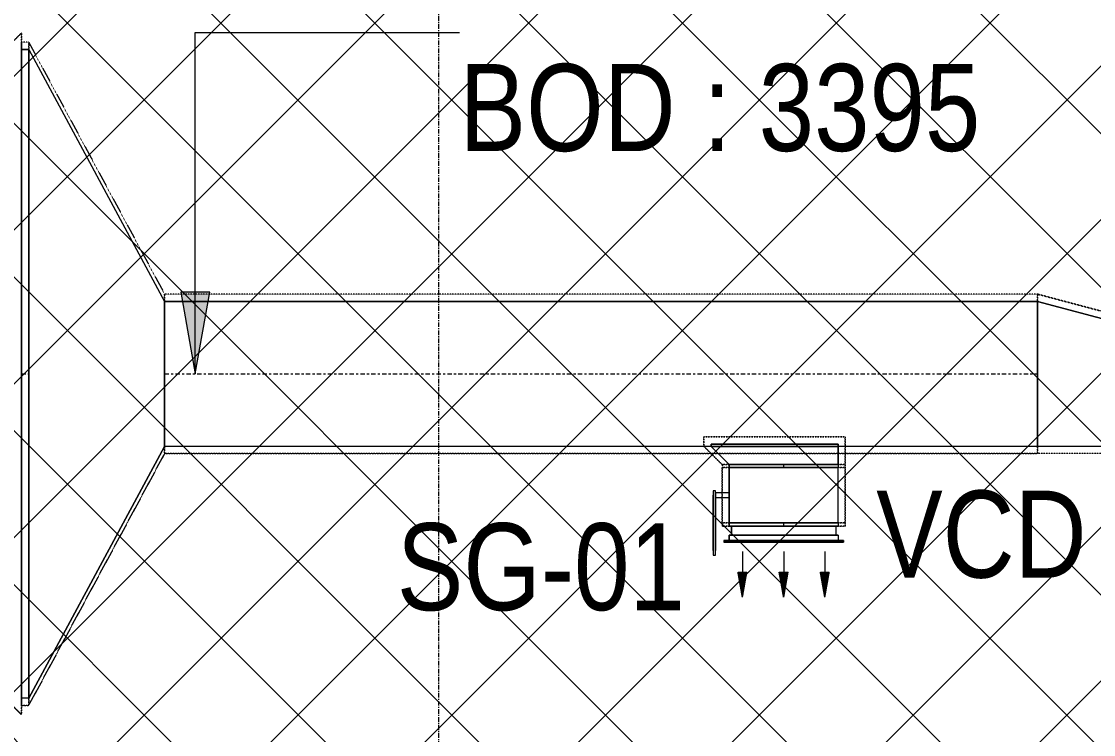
# Model space of a CAD drawing. Header units: inches. Extents: x -83664 to 20107, y -47222 to 19398.
# Drawn here: x -56124 to -53166, y -36271 to -34304 of the extents above; entities that cross this region are included whole.
import ezdxf

# ---------------------------------------------------------------- set-up
doc = ezdxf.new("R2010")
doc.units = ezdxf.units.IN
doc.header["$MEASUREMENT"] = 0
for name, pattern in [('Center', [29.999999, 12, -6, 6, -6]), ('Grid Line', [22.225, 12.7, -3.175, 3.175, -3.175]), ('Hidden 0_50', [1.0584, 0.5292, -0.5292])]:
    doc.linetypes.add(name, pattern=pattern)
for name, color, linetype, lineweight in [('A-DETL-GENF', 7, 'Continuous', 9), ('G-ANNO-TEXT', 7, 'Continuous', 9), ('M-HVAC-CDFF', 7, 'Continuous', 9), ('M-HVAC-DUCT-CNTR', 7, 'Center', 9), ('M-HVAC-DUCT-IDEN', 7, 'Continuous', 18), ('S-GRID', 7, 'Continuous', 9)]:
    doc.layers.add(name, color=color, linetype=linetype, lineweight=lineweight)
doc.layers.add('M-HVAC-DUCT', color=7, linetype='Continuous', lineweight=9, true_color=0xffe97f)
doc.styles.add('Arial Narrow_21', font='ARIALN.TTF', dxfattribs={"height": 240})

# ---------------------------------------------------------------- blocks, each defined once
blk = doc.blocks.new('M_Rec Transition - Length - Standard-8294854-FIRST FLOOR AC CONDITIONING LAYOUT - PART A')
at = {"layer": 'M-HVAC-DUCT', "color": 30, "true_color": 0xff7f00}
for p, q in [((0, 895), (0, -895)), ((0, 895), (375, 200)), ((0, 895), (375, 200)), ((0, -895), (0, 895)), ((375, -200), (375, 200)), ((375, 200), (375, -200)), ((0, -895), (375, -200)), ((375, -200), (0, -895))]:
    blk.add_line(p, q, dxfattribs=at)
blk = doc.blocks.new('M_Rec Transition - Length - Standard-8294872-FIRST FLOOR AC CONDITIONING LAYOUT - PART A')
at = {"layer": 'M-HVAC-DUCT', "color": 30, "true_color": 0xff7f00}
for p, q in [((0, 150), (0, -150)), ((0, 150), (375, 150)), ((0, 150), (375, 150)), ((0, -150), (0, 150)), ((375, -250), (375, 150)), ((375, 150), (375, -250)), ((0, -150), (375, -250)), ((375, -250), (0, -150))]:
    blk.add_line(p, q, dxfattribs=at)
blk = doc.blocks.new('GCE-AT-Supply Register Grille Rectangular1 - 300X150 3-7683922-FIRST FLOOR AC CONDITIONING LAYOUT - PART A')
at = {"layer": 'A-DETL-GENF', "color": 30, "true_color": 0xff7f00}
for p, q in [((-113.7, -29.8), (-113.7, -87.3)), ((0, -29.8), (0, -87.3)), ((113.6, -29.8), (113.6, -87.3)), ((-113.7, -156.2), (-125.8, -87.3)), ((-125.8, -87.3), (-101.5, -87.3)), ((-113.7, -156.2), (-125.8, -87.3)), ((-125.8, -87.6), (-125.8, -87.3)), ((-125.7, -88.2), (-125.7, -87.3)), ((-125.6, -88.7), (-125.6, -87.3)), ((-125.5, -89.3), (-125.5, -87.3)), ((-125.4, -89.9), (-125.4, -87.3)), ((-125.3, -90.4), (-125.3, -87.3)), ((-125.2, -91), (-125.2, -87.3)), ((-125.1, -91.6), (-125.1, -87.3)), ((-125, -92.1), (-125, -87.3)), ((-124.9, -92.7), (-124.9, -87.3)), ((-124.8, -93.3), (-124.8, -87.3)), ((-124.7, -93.8), (-124.7, -87.3)), ((-124.6, -94.4), (-124.6, -87.3)), ((-124.5, -95), (-124.5, -87.3)), ((-124.4, -95.5), (-124.4, -87.3)), ((-124.3, -96.1), (-124.3, -87.3)), ((-124.2, -96.7), (-124.2, -87.3)), ((-124.1, -97.3), (-124.1, -87.3)), ((-124, -97.8), (-124, -87.3)), ((-123.9, -98.4), (-123.9, -87.3)), ((-123.8, -99), (-123.8, -87.3)), ((-123.7, -99.5), (-123.7, -87.3)), ((-123.6, -100.1), (-123.6, -87.3)), ((-123.5, -100.7), (-123.5, -87.3)), ((-123.4, -101.2), (-123.4, -87.3)), ((-123.3, -101.8), (-123.3, -87.3)), ((-123.2, -102.4), (-123.2, -87.3)), ((-123.1, -102.9), (-123.1, -87.3)), ((-123, -103.5), (-123, -87.3)), ((-122.9, -104.1), (-122.9, -87.3)), ((-122.8, -104.6), (-122.8, -87.3)), ((-122.7, -105.2), (-122.7, -87.3)), ((-122.6, -105.8), (-122.6, -87.3)), ((-122.5, -106.3), (-122.5, -87.3)), ((-122.4, -106.9), (-122.4, -87.3)), ((-122.3, -107.5), (-122.3, -87.3)), ((-122.2, -108), (-122.2, -87.3)), ((-122.1, -108.6), (-122.1, -87.3)), ((-122, -109.2), (-122, -87.3)), ((-121.9, -109.7), (-121.9, -87.3)), ((-121.8, -110.3), (-121.8, -87.3)), ((-121.7, -110.9), (-121.7, -87.3)), ((-121.6, -111.4), (-121.6, -87.3)), ((-121.5, -112), (-121.5, -87.3)), ((-121.4, -112.6), (-121.4, -87.3)), ((-121.3, -113.1), (-121.3, -87.3)), ((-121.2, -113.7), (-121.2, -87.3)), ((-121.1, -114.3), (-121.1, -87.3)), ((-121, -114.8), (-121, -87.3)), ((-120.9, -115.4), (-120.9, -87.3)), ((-120.8, -116), (-120.8, -87.3)), ((-120.7, -116.5), (-120.7, -87.3)), ((-120.6, -117.1), (-120.6, -87.3)), ((-120.5, -117.7), (-120.5, -87.3)), ((-120.4, -118.2), (-120.4, -87.3)), ((-120.3, -118.8), (-120.3, -87.3)), ((-120.2, -119.4), (-120.2, -87.3)), ((-120.1, -119.9), (-120.1, -87.3)), ((-120, -120.5), (-120, -87.3)), ((-119.9, -121.1), (-119.9, -87.3)), ((-119.8, -121.6), (-119.8, -87.3)), ((-119.7, -122.2), (-119.7, -87.3)), ((-119.6, -122.8), (-119.6, -87.3)), ((-119.5, -123.3), (-119.5, -87.3)), ((-119.4, -123.9), (-119.4, -87.3)), ((-119.3, -124.5), (-119.3, -87.3)), ((-119.2, -125), (-119.2, -87.3)), ((-119.1, -125.6), (-119.1, -87.3)), ((-119, -126.2), (-119, -87.3)), ((-118.9, -126.7), (-118.9, -87.3)), ((-118.8, -127.3), (-118.8, -87.3)), ((-118.7, -127.9), (-118.7, -87.3)), ((-118.6, -128.4), (-118.6, -87.3)), ((-118.5, -129), (-118.5, -87.3)), ((-118.4, -129.6), (-118.4, -87.3)), ((-118.3, -130.1), (-118.3, -87.3)), ((-118.2, -130.7), (-118.2, -87.3)), ((-118.1, -131.3), (-118.1, -87.3)), ((-118, -131.8), (-118, -87.3)), ((-117.9, -132.4), (-117.9, -87.3)), ((-117.8, -133), (-117.8, -87.3)), ((-117.7, -133.5), (-117.7, -87.3)), ((-117.6, -134.1), (-117.6, -87.3)), ((-117.5, -134.7), (-117.5, -87.3)), ((-117.4, -135.2), (-117.4, -87.3)), ((-117.3, -135.8), (-117.3, -87.3)), ((-117.2, -136.4), (-117.2, -87.3)), ((-117.1, -136.9), (-117.1, -87.3)), ((-117, -137.5), (-117, -87.3)), ((-116.9, -138.1), (-116.9, -87.3)), ((-116.8, -138.7), (-116.8, -87.3)), ((-116.7, -139.2), (-116.7, -87.3)), ((-116.6, -139.8), (-116.6, -87.3)), ((-116.5, -140.4), (-116.5, -87.3)), ((-116.4, -140.9), (-116.4, -87.3)), ((-116.3, -141.5), (-116.3, -87.3)), ((-116.2, -142.1), (-116.2, -87.3)), ((-116.1, -142.6), (-116.1, -87.3)), ((-116, -143.2), (-116, -87.3)), ((-115.9, -143.8), (-115.9, -87.3)), ((-115.8, -144.3), (-115.8, -87.3)), ((-115.7, -144.9), (-115.7, -87.3)), ((-115.6, -145.5), (-115.6, -87.3)), ((-115.5, -146), (-115.5, -87.3)), ((-115.4, -146.6), (-115.4, -87.3)), ((-115.3, -147.2), (-115.3, -87.3)), ((-115.2, -147.7), (-115.2, -87.3)), ((-115.1, -148.3), (-115.1, -87.3)), ((-115, -148.9), (-115, -87.3)), ((-114.9, -149.4), (-114.9, -87.3)), ((-114.8, -150), (-114.8, -87.3)), ((-114.7, -150.6), (-114.7, -87.3)), ((-114.6, -151.1), (-114.6, -87.3)), ((-114.5, -151.7), (-114.5, -87.3)), ((-114.4, -152.3), (-114.4, -87.3)), ((-114.3, -152.8), (-114.3, -87.3)), ((-114.2, -153.4), (-114.2, -87.3)), ((-114.1, -154), (-114.1, -87.3)), ((-114, -154.5), (-114, -87.3)), ((-113.9, -155.1), (-113.9, -87.3)), ((-113.8, -155.7), (-113.8, -87.3)), ((-113.7, -156.2), (-113.7, -87.3)), ((-113.7, -156.2), (-101.5, -87.3)), ((-113.7, -156.2), (-113.7, -87.3)), ((-113.5, -155.7), (-113.5, -87.3)), ((-113.4, -155.1), (-113.4, -87.3)), ((-113.3, -154.5), (-113.3, -87.3)), ((-113.2, -154), (-113.2, -87.3)), ((-113.1, -153.4), (-113.1, -87.3)), ((-113, -152.8), (-113, -87.3)), ((-112.9, -152.3), (-112.9, -87.3)), ((-112.8, -151.7), (-112.8, -87.3)), ((-112.7, -151.1), (-112.7, -87.3)), ((-112.6, -150.6), (-112.6, -87.3)), ((-112.5, -150), (-112.5, -87.3)), ((-112.4, -149.4), (-112.4, -87.3)), ((-112.3, -148.9), (-112.3, -87.3)), ((-112.2, -148.3), (-112.2, -87.3)), ((-112.1, -147.7), (-112.1, -87.3)), ((-112, -147.2), (-112, -87.3)), ((-111.9, -146.6), (-111.9, -87.3)), ((-111.8, -146), (-111.8, -87.3)), ((-111.7, -145.5), (-111.7, -87.3)), ((-111.6, -144.9), (-111.6, -87.3)), ((-111.5, -144.3), (-111.5, -87.3)), ((-111.4, -143.8), (-111.4, -87.3)), ((-111.3, -143.2), (-111.3, -87.3)), ((-111.2, -142.6), (-111.2, -87.3)), ((-111.1, -142.1), (-111.1, -87.3)), ((-111, -141.5), (-111, -87.3)), ((-110.9, -140.9), (-110.9, -87.3)), ((-110.8, -140.4), (-110.8, -87.3)), ((-110.7, -139.8), (-110.7, -87.3)), ((-110.6, -139.2), (-110.6, -87.3)), ((-110.5, -138.7), (-110.5, -87.3)), ((-110.4, -138.1), (-110.4, -87.3)), ((-110.3, -137.5), (-110.3, -87.3)), ((-110.2, -136.9), (-110.2, -87.3)), ((-110.1, -136.4), (-110.1, -87.3)), ((-110, -135.8), (-110, -87.3)), ((-109.9, -135.2), (-109.9, -87.3)), ((-109.8, -134.7), (-109.8, -87.3)), ((-109.7, -134.1), (-109.7, -87.3)), ((-109.6, -133.5), (-109.6, -87.3)), ((-109.5, -133), (-109.5, -87.3)), ((-109.4, -132.4), (-109.4, -87.3)), ((-109.3, -131.8), (-109.3, -87.3)), ((-109.2, -131.3), (-109.2, -87.3)), ((-109.1, -130.7), (-109.1, -87.3)), ((-109, -130.1), (-109, -87.3)), ((-108.9, -129.6), (-108.9, -87.3)), ((-108.8, -129), (-108.8, -87.3)), ((-108.7, -128.4), (-108.7, -87.3)), ((-108.6, -127.9), (-108.6, -87.3)), ((-108.5, -127.3), (-108.5, -87.3)), ((-108.4, -126.7), (-108.4, -87.3)), ((-108.3, -126.2), (-108.3, -87.3)), ((-108.2, -125.6), (-108.2, -87.3)), ((-108.1, -125), (-108.1, -87.3)), ((-108, -124.5), (-108, -87.3)), ((-107.9, -123.9), (-107.9, -87.3)), ((-107.8, -123.3), (-107.8, -87.3)), ((-107.7, -122.8), (-107.7, -87.3)), ((-107.6, -122.2), (-107.6, -87.3)), ((-107.5, -121.6), (-107.5, -87.3)), ((-107.4, -121.1), (-107.4, -87.3)), ((-107.3, -120.5), (-107.3, -87.3)), ((-107.2, -119.9), (-107.2, -87.3)), ((-107.1, -119.4), (-107.1, -87.3)), ((-107, -118.8), (-107, -87.3)), ((-106.9, -118.2), (-106.9, -87.3)), ((-106.8, -117.7), (-106.8, -87.3)), ((-106.7, -117.1), (-106.7, -87.3)), ((-106.6, -116.5), (-106.6, -87.3)), ((-106.5, -116), (-106.5, -87.3)), ((-106.4, -115.4), (-106.4, -87.3)), ((-106.3, -114.8), (-106.3, -87.3)), ((-106.2, -114.3), (-106.2, -87.3)), ((-106.1, -113.7), (-106.1, -87.3)), ((-106, -113.1), (-106, -87.3)), ((-105.9, -112.6), (-105.9, -87.3)), ((-105.8, -112), (-105.8, -87.3)), ((-105.7, -111.4), (-105.7, -87.3)), ((-105.6, -110.9), (-105.6, -87.3)), ((-105.5, -110.3), (-105.5, -87.3)), ((-105.4, -109.7), (-105.4, -87.3)), ((-105.3, -109.2), (-105.3, -87.3)), ((-105.2, -108.6), (-105.2, -87.3)), ((-105.1, -108), (-105.1, -87.3)), ((-105, -107.5), (-105, -87.3)), ((-104.9, -106.9), (-104.9, -87.3)), ((-104.8, -106.3), (-104.8, -87.3)), ((-104.7, -105.8), (-104.7, -87.3)), ((-104.6, -105.2), (-104.6, -87.3)), ((-104.5, -104.6), (-104.5, -87.3)), ((-104.4, -104.1), (-104.4, -87.3)), ((-104.3, -103.5), (-104.3, -87.3)), ((-104.2, -102.9), (-104.2, -87.3)), ((-104.1, -102.4), (-104.1, -87.3)), ((-104, -101.8), (-104, -87.3)), ((-103.9, -101.2), (-103.9, -87.3)), ((-103.8, -100.7), (-103.8, -87.3)), ((-103.7, -100.1), (-103.7, -87.3)), ((-103.6, -99.5), (-103.6, -87.3)), ((-103.5, -99), (-103.5, -87.3)), ((-103.4, -98.4), (-103.4, -87.3)), ((-103.3, -97.8), (-103.3, -87.3)), ((-103.2, -97.3), (-103.2, -87.3)), ((-103.1, -96.7), (-103.1, -87.3)), ((-103, -96.1), (-103, -87.3)), ((-102.9, -95.5), (-102.9, -87.3)), ((-102.8, -95), (-102.8, -87.3)), ((-102.7, -94.4), (-102.7, -87.3)), ((-102.6, -93.8), (-102.6, -87.3)), ((-102.5, -93.3), (-102.5, -87.3)), ((-102.4, -92.7), (-102.4, -87.3)), ((-102.3, -92.1), (-102.3, -87.3)), ((-102.2, -91.6), (-102.2, -87.3)), ((-102.1, -91), (-102.1, -87.3)), ((-102, -90.4), (-102, -87.3)), ((-101.9, -89.9), (-101.9, -87.3)), ((-101.8, -89.3), (-101.8, -87.3)), ((-101.7, -88.7), (-101.7, -87.3)), ((-101.6, -88.2), (-101.6, -87.3)), ((-101.5, -87.6), (-101.5, -87.3)), ((0, -156.2), (-12.2, -87.3)), ((-12.2, -87.3), (12.2, -87.3)), ((0, -156.2), (-12.2, -87.3)), ((-12.1, -87.6), (-12.1, -87.3)), ((-12, -88.2), (-12, -87.3)), ((-11.9, -88.7), (-11.9, -87.3)), ((-11.8, -89.3), (-11.8, -87.3)), ((-11.7, -89.9), (-11.7, -87.3)), ((-11.6, -90.4), (-11.6, -87.3)), ((-11.5, -91), (-11.5, -87.3)), ((-11.4, -91.6), (-11.4, -87.3)), ((-11.3, -92.1), (-11.3, -87.3)), ((-11.2, -92.7), (-11.2, -87.3)), ((-11.1, -93.3), (-11.1, -87.3)), ((-11, -93.8), (-11, -87.3)), ((-10.9, -94.4), (-10.9, -87.3)), ((-10.8, -95), (-10.8, -87.3)), ((-10.7, -95.5), (-10.7, -87.3)), ((-10.6, -96.1), (-10.6, -87.3)), ((-10.5, -96.7), (-10.5, -87.3)), ((-10.4, -97.3), (-10.4, -87.3)), ((-10.3, -97.8), (-10.3, -87.3)), ((-10.2, -98.4), (-10.2, -87.3)), ((-10.1, -99), (-10.1, -87.3)), ((-10, -99.5), (-10, -87.3)), ((-9.9, -100.1), (-9.9, -87.3)), ((-9.8, -100.7), (-9.8, -87.3)), ((-9.7, -101.2), (-9.7, -87.3)), ((-9.6, -101.8), (-9.6, -87.3)), ((-9.5, -102.4), (-9.5, -87.3)), ((-9.4, -102.9), (-9.4, -87.3)), ((-9.3, -103.5), (-9.3, -87.3)), ((-9.2, -104.1), (-9.2, -87.3)), ((-9.1, -104.6), (-9.1, -87.3)), ((-9, -105.2), (-9, -87.3)), ((-8.9, -105.8), (-8.9, -87.3)), ((-8.8, -106.3), (-8.8, -87.3)), ((-8.7, -106.9), (-8.7, -87.3)), ((-8.6, -107.5), (-8.6, -87.3)), ((-8.5, -108), (-8.5, -87.3)), ((-8.4, -108.6), (-8.4, -87.3)), ((-8.3, -109.2), (-8.3, -87.3)), ((-8.2, -109.7), (-8.2, -87.3)), ((-8.1, -110.3), (-8.1, -87.3)), ((-8, -110.9), (-8, -87.3)), ((-7.9, -111.4), (-7.9, -87.3)), ((-7.8, -112), (-7.8, -87.3)), ((-7.7, -112.6), (-7.7, -87.3)), ((-7.6, -113.1), (-7.6, -87.3)), ((-7.5, -113.7), (-7.5, -87.3)), ((-7.4, -114.3), (-7.4, -87.3)), ((-7.3, -114.8), (-7.3, -87.3)), ((-7.2, -115.4), (-7.2, -87.3)), ((-7.1, -116), (-7.1, -87.3)), ((-7, -116.5), (-7, -87.3)), ((-6.9, -117.1), (-6.9, -87.3)), ((-6.8, -117.7), (-6.8, -87.3)), ((-6.7, -118.2), (-6.7, -87.3)), ((-6.6, -118.8), (-6.6, -87.3)), ((-6.5, -119.4), (-6.5, -87.3)), ((-6.4, -119.9), (-6.4, -87.3)), ((-6.3, -120.5), (-6.3, -87.3)), ((-6.2, -121.1), (-6.2, -87.3)), ((-6.1, -121.6), (-6.1, -87.3)), ((-6, -122.2), (-6, -87.3)), ((-5.9, -122.8), (-5.9, -87.3)), ((-5.8, -123.3), (-5.8, -87.3)), ((-5.7, -123.9), (-5.7, -87.3)), ((-5.6, -124.5), (-5.6, -87.3)), ((-5.5, -125), (-5.5, -87.3)), ((-5.4, -125.6), (-5.4, -87.3)), ((-5.3, -126.2), (-5.3, -87.3)), ((-5.2, -126.7), (-5.2, -87.3)), ((-5.1, -127.3), (-5.1, -87.3)), ((-5, -127.9), (-5, -87.3)), ((-4.9, -128.4), (-4.9, -87.3)), ((-4.8, -129), (-4.8, -87.3)), ((-4.7, -129.6), (-4.7, -87.3)), ((-4.6, -130.1), (-4.6, -87.3)), ((-4.5, -130.7), (-4.5, -87.3)), ((-4.4, -131.3), (-4.4, -87.3)), ((-4.3, -131.8), (-4.3, -87.3)), ((-4.2, -132.4), (-4.2, -87.3)), ((-4.1, -133), (-4.1, -87.3)), ((-4, -133.5), (-4, -87.3)), ((-3.9, -134.1), (-3.9, -87.3)), ((-3.8, -134.7), (-3.8, -87.3)), ((-3.7, -135.2), (-3.7, -87.3)), ((-3.6, -135.8), (-3.6, -87.3)), ((-3.5, -136.4), (-3.5, -87.3)), ((-3.4, -136.9), (-3.4, -87.3)), ((-3.3, -137.5), (-3.3, -87.3)), ((-3.2, -138.1), (-3.2, -87.3)), ((-3.1, -138.7), (-3.1, -87.3)), ((-3, -139.2), (-3, -87.3)), ((-2.9, -139.8), (-2.9, -87.3)), ((-2.8, -140.4), (-2.8, -87.3)), ((-2.7, -140.9), (-2.7, -87.3)), ((-2.6, -141.5), (-2.6, -87.3)), ((-2.5, -142.1), (-2.5, -87.3)), ((-2.4, -142.6), (-2.4, -87.3)), ((-2.3, -143.2), (-2.3, -87.3)), ((-2.2, -143.8), (-2.2, -87.3)), ((-2.1, -144.3), (-2.1, -87.3)), ((-2, -144.9), (-2, -87.3)), ((-1.9, -145.5), (-1.9, -87.3)), ((-1.8, -146), (-1.8, -87.3)), ((-1.7, -146.6), (-1.7, -87.3)), ((-1.6, -147.2), (-1.6, -87.3)), ((-1.5, -147.7), (-1.5, -87.3)), ((-1.4, -148.3), (-1.4, -87.3)), ((-1.3, -148.9), (-1.3, -87.3)), ((-1.2, -149.4), (-1.2, -87.3)), ((-1.1, -150), (-1.1, -87.3)), ((-1, -150.6), (-1, -87.3)), ((-0.9, -151.1), (-0.9, -87.3)), ((-0.8, -151.7), (-0.8, -87.3)), ((-0.7, -152.3), (-0.7, -87.3)), ((-0.6, -152.8), (-0.6, -87.3)), ((-0.5, -153.4), (-0.5, -87.3)), ((-0.4, -154), (-0.4, -87.3)), ((-0.3, -154.5), (-0.3, -87.3)), ((-0.2, -155.1), (-0.2, -87.3)), ((-0.1, -155.7), (-0.1, -87.3)), ((0, -156.2), (12.2, -87.3)), ((0, -156.2), (0, -87.3)), ((0, -156.2), (0, -87.3)), ((0.1, -155.7), (0.1, -87.3)), ((0.2, -155.1), (0.2, -87.3)), ((0.3, -154.5), (0.3, -87.3)), ((0.4, -154), (0.4, -87.3)), ((0.5, -153.4), (0.5, -87.3)), ((0.6, -152.8), (0.6, -87.3)), ((0.7, -152.3), (0.7, -87.3)), ((0.8, -151.7), (0.8, -87.3)), ((0.9, -151.1), (0.9, -87.3)), ((1, -150.6), (1, -87.3)), ((1.1, -150), (1.1, -87.3)), ((1.2, -149.4), (1.2, -87.3)), ((1.3, -148.9), (1.3, -87.3)), ((1.4, -148.3), (1.4, -87.3)), ((1.5, -147.7), (1.5, -87.3)), ((1.6, -147.2), (1.6, -87.3)), ((1.7, -146.6), (1.7, -87.3)), ((1.8, -146), (1.8, -87.3)), ((1.9, -145.5), (1.9, -87.3)), ((2, -144.9), (2, -87.3)), ((2.1, -144.3), (2.1, -87.3)), ((2.2, -143.8), (2.2, -87.3)), ((2.3, -143.2), (2.3, -87.3)), ((2.4, -142.6), (2.4, -87.3)), ((2.5, -142.1), (2.5, -87.3)), ((2.6, -141.5), (2.6, -87.3)), ((2.7, -140.9), (2.7, -87.3)), ((2.8, -140.4), (2.8, -87.3)), ((2.9, -139.8), (2.9, -87.3)), ((3, -139.2), (3, -87.3)), ((3.1, -138.7), (3.1, -87.3)), ((3.2, -138.1), (3.2, -87.3)), ((3.3, -137.5), (3.3, -87.3)), ((3.4, -136.9), (3.4, -87.3)), ((3.5, -136.4), (3.5, -87.3)), ((3.6, -135.8), (3.6, -87.3)), ((3.7, -135.2), (3.7, -87.3)), ((3.8, -134.7), (3.8, -87.3)), ((3.9, -134.1), (3.9, -87.3)), ((4, -133.5), (4, -87.3)), ((4.1, -133), (4.1, -87.3)), ((4.2, -132.4), (4.2, -87.3)), ((4.3, -131.8), (4.3, -87.3)), ((4.4, -131.3), (4.4, -87.3)), ((4.5, -130.7), (4.5, -87.3)), ((4.6, -130.1), (4.6, -87.3)), ((4.7, -129.6), (4.7, -87.3)), ((4.8, -129), (4.8, -87.3)), ((4.9, -128.4), (4.9, -87.3)), ((5, -127.9), (5, -87.3)), ((5.1, -127.3), (5.1, -87.3)), ((5.2, -126.7), (5.2, -87.3)), ((5.3, -126.2), (5.3, -87.3)), ((5.4, -125.6), (5.4, -87.3)), ((5.5, -125), (5.5, -87.3)), ((5.6, -124.5), (5.6, -87.3)), ((5.7, -123.9), (5.7, -87.3)), ((5.8, -123.3), (5.8, -87.3)), ((5.9, -122.8), (5.9, -87.3)), ((6, -122.2), (6, -87.3)), ((6.1, -121.6), (6.1, -87.3)), ((6.2, -121.1), (6.2, -87.3)), ((6.3, -120.5), (6.3, -87.3)), ((6.4, -119.9), (6.4, -87.3)), ((6.5, -119.4), (6.5, -87.3)), ((6.6, -118.8), (6.6, -87.3)), ((6.7, -118.2), (6.7, -87.3)), ((6.8, -117.7), (6.8, -87.3)), ((6.9, -117.1), (6.9, -87.3)), ((7, -116.5), (7, -87.3)), ((7.1, -116), (7.1, -87.3)), ((7.2, -115.4), (7.2, -87.3)), ((7.3, -114.8), (7.3, -87.3)), ((7.4, -114.3), (7.4, -87.3)), ((7.5, -113.7), (7.5, -87.3)), ((7.6, -113.1), (7.6, -87.3)), ((7.7, -112.6), (7.7, -87.3)), ((7.8, -112), (7.8, -87.3)), ((7.9, -111.4), (7.9, -87.3)), ((8, -110.9), (8, -87.3)), ((8.1, -110.3), (8.1, -87.3)), ((8.2, -109.7), (8.2, -87.3)), ((8.3, -109.2), (8.3, -87.3)), ((8.4, -108.6), (8.4, -87.3)), ((8.5, -108), (8.5, -87.3)), ((8.6, -107.5), (8.6, -87.3)), ((8.7, -106.9), (8.7, -87.3)), ((8.8, -106.3), (8.8, -87.3)), ((8.9, -105.8), (8.9, -87.3)), ((9, -105.2), (9, -87.3)), ((9.1, -104.6), (9.1, -87.3)), ((9.2, -104.1), (9.2, -87.3)), ((9.3, -103.5), (9.3, -87.3)), ((9.4, -102.9), (9.4, -87.3)), ((9.5, -102.4), (9.5, -87.3)), ((9.6, -101.8), (9.6, -87.3)), ((9.7, -101.2), (9.7, -87.3)), ((9.8, -100.7), (9.8, -87.3)), ((9.9, -100.1), (9.9, -87.3)), ((10, -99.5), (10, -87.3)), ((10.1, -99), (10.1, -87.3)), ((10.2, -98.4), (10.2, -87.3)), ((10.3, -97.8), (10.3, -87.3)), ((10.4, -97.3), (10.4, -87.3)), ((10.5, -96.7), (10.5, -87.3)), ((10.6, -96.1), (10.6, -87.3)), ((10.7, -95.5), (10.7, -87.3)), ((10.8, -95), (10.8, -87.3)), ((10.9, -94.4), (10.9, -87.3)), ((11, -93.8), (11, -87.3)), ((11.1, -93.3), (11.1, -87.3)), ((11.2, -92.7), (11.2, -87.3)), ((11.3, -92.1), (11.3, -87.3)), ((11.4, -91.6), (11.4, -87.3)), ((11.5, -91), (11.5, -87.3)), ((11.6, -90.4), (11.6, -87.3)), ((11.7, -89.9), (11.7, -87.3)), ((11.8, -89.3), (11.8, -87.3)), ((11.9, -88.7), (11.9, -87.3)), ((12, -88.2), (12, -87.3)), ((12.1, -87.6), (12.1, -87.3)), ((113.6, -156.2), (101.5, -87.3)), ((101.5, -87.3), (125.8, -87.3)), ((113.6, -156.2), (101.5, -87.3)), ((101.5, -87.6), (101.5, -87.3)), ((101.6, -88.2), (101.6, -87.3)), ((101.7, -88.7), (101.7, -87.3)), ((101.8, -89.3), (101.8, -87.3)), ((101.9, -89.9), (101.9, -87.3)), ((102, -90.4), (102, -87.3)), ((102.1, -91), (102.1, -87.3)), ((102.2, -91.6), (102.2, -87.3)), ((102.3, -92.1), (102.3, -87.3)), ((102.4, -92.7), (102.4, -87.3)), ((102.5, -93.3), (102.5, -87.3)), ((102.6, -93.8), (102.6, -87.3)), ((102.7, -94.4), (102.7, -87.3)), ((102.8, -95), (102.8, -87.3)), ((102.9, -95.5), (102.9, -87.3)), ((103, -96.1), (103, -87.3)), ((103.1, -96.7), (103.1, -87.3)), ((103.2, -97.3), (103.2, -87.3)), ((103.3, -97.8), (103.3, -87.3)), ((103.4, -98.4), (103.4, -87.3)), ((103.5, -99), (103.5, -87.3)), ((103.6, -99.5), (103.6, -87.3)), ((103.7, -100.1), (103.7, -87.3)), ((103.8, -100.7), (103.8, -87.3)), ((103.9, -101.2), (103.9, -87.3)), ((104, -101.8), (104, -87.3)), ((104.1, -102.4), (104.1, -87.3)), ((104.2, -102.9), (104.2, -87.3)), ((104.3, -103.5), (104.3, -87.3)), ((104.4, -104.1), (104.4, -87.3)), ((104.5, -104.6), (104.5, -87.3)), ((104.6, -105.2), (104.6, -87.3)), ((104.7, -105.8), (104.7, -87.3)), ((104.8, -106.3), (104.8, -87.3)), ((104.9, -106.9), (104.9, -87.3)), ((105, -107.5), (105, -87.3)), ((105.1, -108), (105.1, -87.3)), ((105.2, -108.6), (105.2, -87.3)), ((105.3, -109.2), (105.3, -87.3)), ((105.4, -109.7), (105.4, -87.3)), ((105.5, -110.3), (105.5, -87.3)), ((105.6, -110.9), (105.6, -87.3)), ((105.7, -111.4), (105.7, -87.3)), ((105.8, -112), (105.8, -87.3)), ((105.9, -112.6), (105.9, -87.3)), ((106, -113.1), (106, -87.3)), ((106.1, -113.7), (106.1, -87.3)), ((106.2, -114.3), (106.2, -87.3)), ((106.3, -114.8), (106.3, -87.3)), ((106.4, -115.4), (106.4, -87.3)), ((106.5, -116), (106.5, -87.3)), ((106.6, -116.5), (106.6, -87.3)), ((106.7, -117.1), (106.7, -87.3)), ((106.8, -117.7), (106.8, -87.3)), ((106.9, -118.2), (106.9, -87.3)), ((107, -118.8), (107, -87.3)), ((107.1, -119.4), (107.1, -87.3)), ((107.2, -119.9), (107.2, -87.3)), ((107.3, -120.5), (107.3, -87.3)), ((107.4, -121.1), (107.4, -87.3)), ((107.5, -121.6), (107.5, -87.3)), ((107.6, -122.2), (107.6, -87.3)), ((107.7, -122.8), (107.7, -87.3)), ((107.8, -123.3), (107.8, -87.3)), ((107.9, -123.9), (107.9, -87.3)), ((108, -124.5), (108, -87.3)), ((108.1, -125), (108.1, -87.3)), ((108.2, -125.6), (108.2, -87.3)), ((108.3, -126.2), (108.3, -87.3)), ((108.4, -126.7), (108.4, -87.3)), ((108.5, -127.3), (108.5, -87.3)), ((108.6, -127.9), (108.6, -87.3)), ((108.7, -128.4), (108.7, -87.3)), ((108.8, -129), (108.8, -87.3)), ((108.9, -129.6), (108.9, -87.3)), ((109, -130.1), (109, -87.3)), ((109.1, -130.7), (109.1, -87.3)), ((109.2, -131.3), (109.2, -87.3)), ((109.3, -131.8), (109.3, -87.3)), ((109.4, -132.4), (109.4, -87.3)), ((109.5, -133), (109.5, -87.3)), ((109.6, -133.5), (109.6, -87.3)), ((109.7, -134.1), (109.7, -87.3)), ((109.8, -134.7), (109.8, -87.3)), ((109.9, -135.2), (109.9, -87.3)), ((110, -135.8), (110, -87.3)), ((110.1, -136.4), (110.1, -87.3)), ((110.2, -136.9), (110.2, -87.3)), ((110.3, -137.5), (110.3, -87.3)), ((110.4, -138.1), (110.4, -87.3)), ((110.5, -138.7), (110.5, -87.3)), ((110.6, -139.2), (110.6, -87.3)), ((110.7, -139.8), (110.7, -87.3)), ((110.8, -140.4), (110.8, -87.3)), ((110.9, -140.9), (110.9, -87.3)), ((111, -141.5), (111, -87.3)), ((111.1, -142.1), (111.1, -87.3)), ((111.2, -142.6), (111.2, -87.3)), ((111.3, -143.2), (111.3, -87.3)), ((111.4, -143.8), (111.4, -87.3)), ((111.5, -144.3), (111.5, -87.3)), ((111.6, -144.9), (111.6, -87.3)), ((111.7, -145.5), (111.7, -87.3)), ((111.8, -146), (111.8, -87.3)), ((111.9, -146.6), (111.9, -87.3)), ((112, -147.2), (112, -87.3)), ((112.1, -147.7), (112.1, -87.3)), ((112.2, -148.3), (112.2, -87.3)), ((112.3, -148.9), (112.3, -87.3)), ((112.4, -149.4), (112.4, -87.3)), ((112.5, -150), (112.5, -87.3)), ((112.6, -150.6), (112.6, -87.3)), ((112.7, -151.1), (112.7, -87.3)), ((112.8, -151.7), (112.8, -87.3)), ((112.9, -152.3), (112.9, -87.3)), ((113, -152.8), (113, -87.3)), ((113.1, -153.4), (113.1, -87.3)), ((113.2, -154), (113.2, -87.3)), ((113.3, -154.5), (113.3, -87.3)), ((113.4, -155.1), (113.4, -87.3)), ((113.5, -155.7), (113.5, -87.3)), ((113.6, -156.2), (113.6, -87.3)), ((113.6, -156.2), (125.8, -87.3)), ((113.6, -156.2), (113.6, -87.3)), ((113.8, -155.7), (113.8, -87.3)), ((113.9, -155.1), (113.9, -87.3)), ((114, -154.5), (114, -87.3)), ((114.1, -154), (114.1, -87.3)), ((114.2, -153.4), (114.2, -87.3)), ((114.2, -152.8), (114.2, -87.3)), ((114.4, -152.3), (114.4, -87.3)), ((114.5, -151.7), (114.5, -87.3)), ((114.6, -151.1), (114.6, -87.3)), ((114.7, -150.6), (114.7, -87.3)), ((114.8, -150), (114.8, -87.3)), ((114.9, -149.4), (114.9, -87.3)), ((115, -148.9), (115, -87.3)), ((115.1, -148.3), (115.1, -87.3)), ((115.2, -147.7), (115.2, -87.3)), ((115.3, -147.2), (115.3, -87.3)), ((115.4, -146.6), (115.4, -87.3)), ((115.5, -146), (115.5, -87.3)), ((115.6, -145.5), (115.6, -87.3)), ((115.7, -144.9), (115.7, -87.3)), ((115.8, -144.3), (115.8, -87.3)), ((115.9, -143.8), (115.9, -87.3)), ((116, -143.2), (116, -87.3)), ((116.1, -142.6), (116.1, -87.3)), ((116.2, -142.1), (116.2, -87.3)), ((116.3, -141.5), (116.3, -87.3)), ((116.4, -140.9), (116.4, -87.3)), ((116.5, -140.4), (116.5, -87.3)), ((116.6, -139.8), (116.6, -87.3)), ((116.7, -139.2), (116.7, -87.3)), ((116.8, -138.7), (116.8, -87.3)), ((116.9, -138.1), (116.9, -87.3)), ((117, -137.5), (117, -87.3)), ((117.1, -136.9), (117.1, -87.3)), ((117.2, -136.4), (117.2, -87.3)), ((117.3, -135.8), (117.3, -87.3)), ((117.4, -135.2), (117.4, -87.3)), ((117.5, -134.7), (117.5, -87.3)), ((117.6, -134.1), (117.6, -87.3)), ((117.7, -133.5), (117.7, -87.3)), ((117.8, -133), (117.8, -87.3)), ((117.9, -132.4), (117.9, -87.3)), ((118, -131.8), (118, -87.3)), ((118.1, -131.3), (118.1, -87.3)), ((118.2, -130.7), (118.2, -87.3)), ((118.3, -130.1), (118.3, -87.3)), ((118.4, -129.6), (118.4, -87.3)), ((118.5, -129), (118.5, -87.3)), ((118.6, -128.4), (118.6, -87.3)), ((118.7, -127.9), (118.7, -87.3)), ((118.8, -127.3), (118.8, -87.3)), ((118.9, -126.7), (118.9, -87.3)), ((119, -126.2), (119, -87.3)), ((119.1, -125.6), (119.1, -87.3)), ((119.2, -125), (119.2, -87.3)), ((119.3, -124.5), (119.3, -87.3)), ((119.4, -123.9), (119.4, -87.3)), ((119.5, -123.3), (119.5, -87.3)), ((119.6, -122.8), (119.6, -87.3)), ((119.7, -122.2), (119.7, -87.3)), ((119.8, -121.6), (119.8, -87.3)), ((119.9, -121.1), (119.9, -87.3)), ((120, -120.5), (120, -87.3)), ((120.1, -119.9), (120.1, -87.3)), ((120.2, -119.4), (120.2, -87.3)), ((120.3, -118.8), (120.3, -87.3)), ((120.4, -118.2), (120.4, -87.3)), ((120.5, -117.7), (120.5, -87.3)), ((120.6, -117.1), (120.6, -87.3)), ((120.7, -116.5), (120.7, -87.3)), ((120.8, -116), (120.8, -87.3)), ((120.9, -115.4), (120.9, -87.3)), ((121, -114.8), (121, -87.3)), ((121.1, -114.3), (121.1, -87.3)), ((121.2, -113.7), (121.2, -87.3)), ((121.3, -113.1), (121.3, -87.3)), ((121.4, -112.6), (121.4, -87.3)), ((121.5, -112), (121.5, -87.3)), ((121.6, -111.4), (121.6, -87.3)), ((121.7, -110.9), (121.7, -87.3)), ((121.8, -110.3), (121.8, -87.3)), ((121.9, -109.7), (121.9, -87.3)), ((122, -109.2), (122, -87.3)), ((122.1, -108.6), (122.1, -87.3)), ((122.2, -108), (122.2, -87.3)), ((122.3, -107.5), (122.3, -87.3)), ((122.4, -106.9), (122.4, -87.3)), ((122.5, -106.3), (122.5, -87.3)), ((122.6, -105.8), (122.6, -87.3)), ((122.7, -105.2), (122.7, -87.3)), ((122.8, -104.6), (122.8, -87.3)), ((122.9, -104.1), (122.9, -87.3)), ((123, -103.5), (123, -87.3)), ((123.1, -102.9), (123.1, -87.3)), ((123.2, -102.4), (123.2, -87.3)), ((123.3, -101.8), (123.3, -87.3)), ((123.4, -101.2), (123.4, -87.3)), ((123.5, -100.7), (123.5, -87.3)), ((123.6, -100.1), (123.6, -87.3)), ((123.7, -99.5), (123.7, -87.3)), ((123.8, -99), (123.8, -87.3)), ((123.9, -98.4), (123.9, -87.3)), ((124, -97.8), (124, -87.3)), ((124.1, -97.3), (124.1, -87.3)), ((124.2, -96.7), (124.2, -87.3)), ((124.3, -96.1), (124.3, -87.3)), ((124.4, -95.5), (124.4, -87.3)), ((124.5, -95), (124.5, -87.3)), ((124.6, -94.4), (124.6, -87.3)), ((124.7, -93.8), (124.7, -87.3)), ((124.8, -93.3), (124.8, -87.3)), ((124.9, -92.7), (124.9, -87.3)), ((125, -92.1), (125, -87.3)), ((125.1, -91.6), (125.1, -87.3)), ((125.2, -91), (125.2, -87.3)), ((125.3, -90.4), (125.3, -87.3)), ((125.4, -89.9), (125.4, -87.3)), ((125.5, -89.3), (125.5, -87.3)), ((125.6, -88.7), (125.6, -87.3)), ((125.7, -88.2), (125.7, -87.3)), ((125.8, -87.6), (125.8, -87.3))]:
    blk.add_line(p, q, dxfattribs=at)
at = {"layer": 'M-HVAC-CDFF', "color": 30, "true_color": 0xff7f00}
for p, q in [((-143.6, 40), (143.6, 40)), ((143.6, 40), (-143.6, 40)), ((-143.6, 15), (-143.6, 40)), ((-143.6, 40), (-143.6, 15)), ((143.6, 40), (143.6, 15)), ((143.6, 40), (143.6, 15)), ((165, 0), (-165, 0)), ((-165, 0), (165, 0)), ((-165, 0), (-165, -4.8)), ((-165, 0), (-165, -4.8)), ((-150, 15), (150, 15)), ((150, 15), (-150, 15)), ((-150, 0), (-150, 15)), ((-150, 15), (-150, 0)), ((-150, 0), (150, 0)), ((150, 0), (-150, 0)), ((-143.6, 15), (143.6, 15)), ((143.6, 15), (-143.6, 15)), ((150, 15), (150, 0)), ((150, 15), (150, 0)), ((165, -4.8), (165, 0)), ((165, 0), (165, -4.8)), ((165, -4.8), (-165, -4.8)), ((-165, -4.8), (165, -4.8))]:
    blk.add_line(p, q, dxfattribs=at)
blk = doc.blocks.new('M_Rec Tap - Beveled - Standard-8120973-FIRST FLOOR AC CONDITIONING LAYOUT - PART A')
at = {"layer": 'M-HVAC-DUCT', "color": 30, "true_color": 0xff7f00}
for p, q in [((0, 200), (-6.096, 200)), ((-6.096, -150), (-6.096, 200)), ((-6.096, 200), (-6.096, -150)), ((-6.096, 200), (0, 200)), ((50, 150), (0, 200)), ((50, 150), (0, 200)), ((50, 150), (50, -150)), ((50, -150), (50, 150)), ((-6.096, -150), (50, -150)), ((50, -150), (-6.096, -150))]:
    blk.add_line(p, q, dxfattribs=at)
blk = doc.blocks.new('TEMW-ME-DMP-Volume Control Damper - Standard-V132-FIRST FLOOR AC CONDITIONING LAYOUT - PART A')
at = {"layer": 'M-HVAC-DUCT', "color": 30, "true_color": 0xff7f00}
for p, q in [((-165.1, 194.45), (-165.1, 188.1)), ((-152.4, 194.45), (-165.1, 194.45)), ((-165.1, 188.1), (-152.4, 188.1)), ((0, 194.45), (-152.4, 194.45)), ((-152.4, 194.45), (0, 194.45)), ((0, 188.1), (-152.4, 188.1)), ((-152.4, 188.1), (0, 188.1)), ((-6.35, 188.1), (-6.35, 150)), ((6.35, 188.1), (-6.35, 188.1)), ((6.35, 188.1), (-6.35, 188.1)), ((12.7, 194.45), (0, 194.45)), ((0, 188.1), (12.7, 188.1)), ((6.35, 150), (6.35, 188.1)), ((12.7, 188.1), (12.7, 194.45)), ((-76.2, 150), (-76.2, -150)), ((-76.2, -150), (-76.2, 150)), ((76.2, 150), (-76.2, 150)), ((-76.2, 150), (76.2, 150)), ((-76.2, 150), (76.2, 150)), ((-6.35, 150), (6.35, 150)), ((-6.35, 150), (6.35, 150)), ((76.2, 150), (76.2, -150)), ((76.2, -150), (76.2, 150)), ((-76.2, -150), (76.2, -150)), ((-76.2, -150), (76.2, -150)), ((-76.2, -150), (76.2, -150))]:
    blk.add_line(p, q, dxfattribs=at)
blk = doc.blocks.new('TEMW-SMBZ-HO-BM-HVAC-00002_rvt-1-FIRST FLOOR AC CONDITIONING LAYOUT - PART A')
at = {"layer": 'M-HVAC-DUCT', "color": 30, "linetype": 'Hidden 0_50', "true_color": 0xff7f00}
for p, q in [((95312.2, 64015), (95333.1, 64035.9)), ((95333.1, 64035.9), (95312.2, 64015)), ((95333.1, 64035.9), (95333.1, 62155.9)), ((95333.1, 62155.9), (95333.1, 64035.9)), ((95333.1, 62180.9), (95333.1, 64010.9)), ((95333.1, 64010.9), (95333.1, 62180.9)), ((95353.1, 64010.9), (95333.1, 64010.9)), ((95353.1, 64010.9), (95333.1, 64010.9)), ((95353.1, 62180.9), (95353.1, 64010.9)), ((95353.1, 64010.9), (95353.1, 62180.9)), ((95353.1, 64010.9), (95353.1, 62180.9)), ((95353.1, 64010.9), (95728.1, 63315.9)), ((95353.1, 64010.9), (95728.1, 63315.9)), ((95353.1, 62180.9), (95353.1, 64010.9)), ((95728.1, 62875.9), (95728.1, 63315.9)), ((95728.1, 63315.9), (95728.1, 62875.9)), ((98135.9, 63315.9), (95728.1, 63315.9)), ((98135.9, 63315.9), (95728.1, 63315.9)), ((95728.1, 62875.9), (95728.1, 63315.9)), ((95728.1, 63315.9), (95728.1, 62875.9)), ((98135.9, 62875.9), (98135.9, 63315.9)), ((98135.9, 63315.9), (98135.9, 62875.9)), ((98510.9, 63215.9), (98135.9, 63315.9)), ((98135.9, 63315.9), (98510.9, 63215.9)), ((98135.9, 63315.9), (98135.9, 62875.9)), ((98135.9, 62875.9), (98135.9, 63315.9)), ((97215.9, 62895.9), (97215.9, 62922)), ((97215.9, 62922), (97605.9, 62922)), ((97605.9, 62922), (97215.9, 62922)), ((97215.9, 62922), (97215.9, 62895.9)), ((97605.9, 62922), (97605.9, 62845.9)), ((97605.9, 62845.9), (97605.9, 62922)), ((97265.9, 62845.9), (97215.9, 62895.9)), ((97215.9, 62895.9), (97265.9, 62845.9)), ((95353.1, 62180.9), (95728.1, 62875.9)), ((95728.1, 62875.9), (95353.1, 62180.9)), ((95728.1, 62875.9), (98135.9, 62875.9)), ((98135.9, 62875.9), (95728.1, 62875.9)), ((98510.9, 62875.9), (98135.9, 62875.9)), ((98510.9, 62875.9), (98135.9, 62875.9)), ((97605.9, 62845.9), (97265.9, 62845.9)), ((97265.9, 62845.9), (97605.9, 62845.9)), ((97605.9, 62845.9), (97265.9, 62845.9)), ((97265.9, 62845.9), (97605.9, 62845.9)), ((97265.9, 62845.9), (97265.9, 62837.1)), ((97265.9, 62845.9), (97265.9, 62837.1)), ((97605.9, 62837.1), (97265.9, 62837.1)), ((97265.9, 62837.1), (97605.9, 62837.1)), ((97265.9, 62837.1), (97605.9, 62837.1)), ((97265.9, 62684.7), (97265.9, 62837.1)), ((97265.9, 62837.1), (97265.9, 62684.7)), ((97605.9, 62837.1), (97265.9, 62837.1)), ((97605.9, 62837.1), (97605.9, 62845.9)), ((97605.9, 62845.9), (97605.9, 62837.1)), ((97605.9, 62837.1), (97605.9, 62684.7)), ((97605.9, 62684.7), (97605.9, 62837.1)), ((97605.9, 62684.7), (97265.9, 62684.7)), ((97265.9, 62684.7), (97605.9, 62684.7)), ((97265.9, 62684.7), (97265.9, 62675.9)), ((97265.9, 62684.7), (97265.9, 62675.9)), ((97605.9, 62684.7), (97265.9, 62684.7)), ((97265.9, 62684.7), (97605.9, 62684.7)), ((97605.9, 62675.9), (97265.9, 62675.9)), ((97265.9, 62675.9), (97605.9, 62675.9)), ((97605.9, 62675.9), (97605.9, 62684.7)), ((97605.9, 62684.7), (97605.9, 62675.9)), ((95333.1, 62155.9), (95312.2, 62176.7)), ((95312.2, 62176.7), (95333.1, 62155.9)), ((95333.1, 62180.9), (95353.1, 62180.9)), ((95353.1, 62180.9), (95333.1, 62180.9))]:
    blk.add_line(p, q, dxfattribs=at)
at = {"layer": 'M-HVAC-DUCT', "color": 30, "true_color": 0xff7f00}
for p, q in [((95333.1, 63990.9), (95333.1, 62200.9)), ((95333.1, 62200.9), (95333.1, 63990.9)), ((95333.1, 63990.9), (95353.1, 63990.9)), ((95353.1, 63990.9), (95333.1, 63990.9)), ((95353.1, 63990.9), (95353.1, 62200.9)), ((95353.1, 62200.9), (95353.1, 63990.9)), ((95728.1, 63295.9), (95728.1, 62895.9)), ((95728.1, 62895.9), (95728.1, 63295.9)), ((95728.1, 63295.9), (98135.9, 63295.9)), ((98135.9, 63295.9), (95728.1, 63295.9)), ((98135.9, 63295.9), (98135.9, 62895.9)), ((98135.9, 62895.9), (98135.9, 63295.9)), ((98135.9, 62895.9), (95728.1, 62895.9)), ((98135.9, 62895.9), (95728.1, 62895.9)), ((97235.9, 62895.9), (97235.9, 62902)), ((97235.9, 62902), (97585.9, 62902)), ((97585.9, 62902), (97235.9, 62902)), ((97235.9, 62902), (97235.9, 62895.9)), ((97235.9, 62895.9), (97585.9, 62895.9)), ((97235.9, 62895.9), (97585.9, 62895.9)), ((97585.9, 62902), (97585.9, 62895.9)), ((97585.9, 62895.9), (97585.9, 62902)), ((97285.9, 62845.9), (97585.9, 62845.9)), ((97585.9, 62845.9), (97285.9, 62845.9)), ((97285.9, 62837.1), (97285.9, 62845.9)), ((97285.9, 62845.9), (97285.9, 62837.1)), ((97285.9, 62837.1), (97585.9, 62837.1)), ((97585.9, 62837.1), (97285.9, 62837.1)), ((97585.9, 62845.9), (97585.9, 62837.1)), ((97585.9, 62845.9), (97585.9, 62837.1)), ((97285.9, 62684.7), (97585.9, 62684.7)), ((97585.9, 62684.7), (97285.9, 62684.7)), ((97285.9, 62675.9), (97285.9, 62684.7)), ((97285.9, 62684.7), (97285.9, 62675.9)), ((97285.9, 62675.9), (97585.9, 62675.9)), ((97585.9, 62675.9), (97285.9, 62675.9)), ((97585.9, 62684.7), (97585.9, 62675.9)), ((97585.9, 62684.7), (97585.9, 62675.9)), ((95353.1, 62200.9), (95333.1, 62200.9)), ((95353.1, 62200.9), (95333.1, 62200.9))]:
    blk.add_line(p, q, dxfattribs=at)
at = {"layer": 'M-HVAC-DUCT-CNTR', "color": 30, "true_color": 0xff7f00}
for p, q in [((95333.1, 63095.9), (95353.1, 63095.9)), ((95728.1, 63095.9), (98135.9, 63095.9)), ((97435.9, 62837.1), (97435.9, 62845.9)), ((97435.9, 62675.9), (97435.9, 62684.7))]:
    blk.add_line(p, q, dxfattribs=at)
at = {"layer": 'M-HVAC-CDFF', "color": 6, "linetype": 'Hidden 0_50', "lineweight": 9, "true_color": 0xff00ff}
blk.add_blockref('GCE-AT-Supply Register Grille Rectangular1 - 300X150 3-7683922-FIRST FLOOR AC CONDITIONING LAYOUT - PART A', (97435.9, 62635.9), dxfattribs=at)
at = {"layer": 'M-HVAC-DUCT', "color": 6, "linetype": 'Hidden 0_50', "lineweight": 9, "true_color": 0xff00ff}
blk.add_blockref('M_Rec Transition - Length - Standard-8294854-FIRST FLOOR AC CONDITIONING LAYOUT - PART A', (95353.1, 63095.9), dxfattribs=at)
for name, p, rotation in [('M_Rec Transition - Length - Standard-8294872-FIRST FLOOR AC CONDITIONING LAYOUT - PART A', (98510.9, 63045.9), 180), ('TEMW-ME-DMP-Volume Control Damper - Standard-V132-FIRST FLOOR AC CONDITIONING LAYOUT - PART A', (97435.9, 62760.9), 90)]:
    blk.add_blockref(name, p, dxfattribs=dict(at, rotation=rotation))
at = {"layer": 'M-HVAC-DUCT', "color": 6, "linetype": 'Hidden 0_50', "lineweight": 9, "true_color": 0xff00ff, "extrusion": (0, 0, -1), "rotation": 270}
blk.add_blockref('M_Rec Tap - Beveled - Standard-8120973-FIRST FLOOR AC CONDITIONING LAYOUT - PART A', (-97435.9, 62895.9), dxfattribs=at)
blk = doc.blocks.new('TEMW-SMBZ-HO-BM-HVAC-00002_rvt-2-FIRST FLOOR AC CONDITIONING LAYOUT - PART A')
at = {"layer": 'M-HVAC-DUCT', "color": 30, "linetype": 'Hidden 0_50', "true_color": 0xff7f00}
for p, q in [((95312.2, 64015), (95333.1, 64035.9)), ((95333.1, 64035.9), (95312.2, 64015)), ((95333.1, 64035.9), (95333.1, 62155.9)), ((95333.1, 62155.9), (95333.1, 64035.9)), ((95333.1, 62180.9), (95333.1, 64010.9)), ((95333.1, 64010.9), (95333.1, 62180.9)), ((95353.1, 64010.9), (95333.1, 64010.9)), ((95353.1, 64010.9), (95333.1, 64010.9)), ((95353.1, 62180.9), (95353.1, 64010.9)), ((95353.1, 64010.9), (95353.1, 62180.9)), ((95353.1, 64010.9), (95353.1, 62180.9)), ((95353.1, 64010.9), (95728.1, 63315.9)), ((95353.1, 64010.9), (95728.1, 63315.9)), ((95353.1, 62180.9), (95353.1, 64010.9)), ((95728.1, 62875.9), (95728.1, 63315.9)), ((95728.1, 63315.9), (95728.1, 62875.9)), ((98135.9, 63315.9), (95728.1, 63315.9)), ((98135.9, 63315.9), (95728.1, 63315.9)), ((95728.1, 62875.9), (95728.1, 63315.9)), ((95728.1, 63315.9), (95728.1, 62875.9)), ((98135.9, 62875.9), (98135.9, 63315.9)), ((98135.9, 63315.9), (98135.9, 62875.9)), ((98510.9, 63215.9), (98135.9, 63315.9)), ((98135.9, 63315.9), (98510.9, 63215.9)), ((98135.9, 63315.9), (98135.9, 62875.9)), ((98135.9, 62875.9), (98135.9, 63315.9)), ((97215.9, 62895.9), (97215.9, 62922)), ((97215.9, 62922), (97605.9, 62922)), ((97605.9, 62922), (97215.9, 62922)), ((97215.9, 62922), (97215.9, 62895.9)), ((97605.9, 62922), (97605.9, 62845.9)), ((97605.9, 62845.9), (97605.9, 62922)), ((97265.9, 62845.9), (97215.9, 62895.9)), ((97215.9, 62895.9), (97265.9, 62845.9)), ((95353.1, 62180.9), (95728.1, 62875.9)), ((95728.1, 62875.9), (95353.1, 62180.9)), ((95728.1, 62875.9), (98135.9, 62875.9)), ((98135.9, 62875.9), (95728.1, 62875.9)), ((98510.9, 62875.9), (98135.9, 62875.9)), ((98510.9, 62875.9), (98135.9, 62875.9)), ((97605.9, 62845.9), (97265.9, 62845.9)), ((97265.9, 62845.9), (97605.9, 62845.9)), ((97605.9, 62845.9), (97265.9, 62845.9)), ((97265.9, 62845.9), (97605.9, 62845.9)), ((97265.9, 62845.9), (97265.9, 62837.1)), ((97265.9, 62845.9), (97265.9, 62837.1)), ((97605.9, 62837.1), (97265.9, 62837.1)), ((97265.9, 62837.1), (97605.9, 62837.1)), ((97265.9, 62837.1), (97605.9, 62837.1)), ((97265.9, 62684.7), (97265.9, 62837.1)), ((97265.9, 62837.1), (97265.9, 62684.7)), ((97605.9, 62837.1), (97265.9, 62837.1)), ((97605.9, 62837.1), (97605.9, 62845.9)), ((97605.9, 62845.9), (97605.9, 62837.1)), ((97605.9, 62837.1), (97605.9, 62684.7)), ((97605.9, 62684.7), (97605.9, 62837.1)), ((97605.9, 62684.7), (97265.9, 62684.7)), ((97265.9, 62684.7), (97605.9, 62684.7)), ((97265.9, 62684.7), (97265.9, 62675.9)), ((97265.9, 62684.7), (97265.9, 62675.9)), ((97605.9, 62684.7), (97265.9, 62684.7)), ((97265.9, 62684.7), (97605.9, 62684.7)), ((97605.9, 62675.9), (97265.9, 62675.9)), ((97265.9, 62675.9), (97605.9, 62675.9)), ((97605.9, 62675.9), (97605.9, 62684.7)), ((97605.9, 62684.7), (97605.9, 62675.9)), ((95333.1, 62155.9), (95312.2, 62176.7)), ((95312.2, 62176.7), (95333.1, 62155.9)), ((95333.1, 62180.9), (95353.1, 62180.9)), ((95353.1, 62180.9), (95333.1, 62180.9))]:
    blk.add_line(p, q, dxfattribs=at)
at = {"layer": 'M-HVAC-DUCT', "color": 30, "true_color": 0xff7f00}
for p, q in [((95333.1, 63990.9), (95333.1, 62200.9)), ((95333.1, 62200.9), (95333.1, 63990.9)), ((95333.1, 63990.9), (95353.1, 63990.9)), ((95353.1, 63990.9), (95333.1, 63990.9)), ((95353.1, 63990.9), (95353.1, 62200.9)), ((95353.1, 62200.9), (95353.1, 63990.9)), ((95728.1, 63295.9), (95728.1, 62895.9)), ((95728.1, 62895.9), (95728.1, 63295.9)), ((95728.1, 63295.9), (98135.9, 63295.9)), ((98135.9, 63295.9), (95728.1, 63295.9)), ((98135.9, 63295.9), (98135.9, 62895.9)), ((98135.9, 62895.9), (98135.9, 63295.9)), ((98135.9, 62895.9), (95728.1, 62895.9)), ((98135.9, 62895.9), (95728.1, 62895.9)), ((97235.9, 62895.9), (97235.9, 62902)), ((97235.9, 62902), (97585.9, 62902)), ((97585.9, 62902), (97235.9, 62902)), ((97235.9, 62902), (97235.9, 62895.9)), ((97235.9, 62895.9), (97585.9, 62895.9)), ((97235.9, 62895.9), (97585.9, 62895.9)), ((97585.9, 62902), (97585.9, 62895.9)), ((97585.9, 62895.9), (97585.9, 62902)), ((97285.9, 62845.9), (97585.9, 62845.9)), ((97585.9, 62845.9), (97285.9, 62845.9)), ((97285.9, 62837.1), (97285.9, 62845.9)), ((97285.9, 62845.9), (97285.9, 62837.1)), ((97285.9, 62837.1), (97585.9, 62837.1)), ((97585.9, 62837.1), (97285.9, 62837.1)), ((97585.9, 62845.9), (97585.9, 62837.1)), ((97585.9, 62845.9), (97585.9, 62837.1)), ((97285.9, 62684.7), (97585.9, 62684.7)), ((97585.9, 62684.7), (97285.9, 62684.7)), ((97285.9, 62675.9), (97285.9, 62684.7)), ((97285.9, 62684.7), (97285.9, 62675.9)), ((97285.9, 62675.9), (97585.9, 62675.9)), ((97585.9, 62675.9), (97285.9, 62675.9)), ((97585.9, 62684.7), (97585.9, 62675.9)), ((97585.9, 62684.7), (97585.9, 62675.9)), ((95353.1, 62200.9), (95333.1, 62200.9)), ((95353.1, 62200.9), (95333.1, 62200.9))]:
    blk.add_line(p, q, dxfattribs=at)
at = {"layer": 'M-HVAC-DUCT-CNTR', "color": 30, "true_color": 0xff7f00}
for p, q in [((95333.1, 63095.9), (95353.1, 63095.9)), ((95728.1, 63095.9), (98135.9, 63095.9)), ((97435.9, 62837.1), (97435.9, 62845.9)), ((97435.9, 62675.9), (97435.9, 62684.7))]:
    blk.add_line(p, q, dxfattribs=at)
at = {"layer": 'M-HVAC-CDFF', "color": 6, "linetype": 'Hidden 0_50', "lineweight": 9, "true_color": 0xff00ff}
blk.add_blockref('GCE-AT-Supply Register Grille Rectangular1 - 300X150 3-7683922-FIRST FLOOR AC CONDITIONING LAYOUT - PART A', (97435.9, 62635.9), dxfattribs=at)
at = {"layer": 'M-HVAC-DUCT', "color": 6, "linetype": 'Hidden 0_50', "lineweight": 9, "true_color": 0xff00ff}
blk.add_blockref('M_Rec Transition - Length - Standard-8294854-FIRST FLOOR AC CONDITIONING LAYOUT - PART A', (95353.1, 63095.9), dxfattribs=at)
for name, p, rotation in [('M_Rec Transition - Length - Standard-8294872-FIRST FLOOR AC CONDITIONING LAYOUT - PART A', (98510.9, 63045.9), 180), ('TEMW-ME-DMP-Volume Control Damper - Standard-V132-FIRST FLOOR AC CONDITIONING LAYOUT - PART A', (97435.9, 62760.9), 90)]:
    blk.add_blockref(name, p, dxfattribs=dict(at, rotation=rotation))
at = {"layer": 'M-HVAC-DUCT', "color": 6, "linetype": 'Hidden 0_50', "lineweight": 9, "true_color": 0xff00ff, "extrusion": (0, 0, -1), "rotation": 270}
blk.add_blockref('M_Rec Tap - Beveled - Standard-8120973-FIRST FLOOR AC CONDITIONING LAYOUT - PART A', (-97435.9, 62895.9), dxfattribs=at)

msp = doc.modelspace()

# ---------------------------------------------------------------- hatches: boundary and pattern name
at = {"layer": 'A-DETL-GENF', "true_color": 0xff0000}
h = msp.add_hatch(dxfattribs=at)
h.set_pattern_fill('FP_59', color=1, style=0, pattern_type=2)
h.set_pattern_definition([(45, (-151456.65, -98372.2), (-212.13203, 212.13203), []), (135, (-151456.65, -98372.2), (-212.13203, -212.13203), [])])
h.paths.add_polyline_path([(-62993, -37189.5), (-27297.3, -37189.5), (-27297.3, -98.4), (-62993, -98.4), (-62993, -33333)])
at = {"layer": 'M-HVAC-DUCT-IDEN', "lineweight": 9}
msp.add_hatch(color=256, dxfattribs=at).paths.add_polyline_path([(-55643.9, -35276.4), (-55604.2, -35051.4), (-55683.6, -35051.4)])

# ---------------------------------------------------------------- linework, layer by layer
for p, q in [((-55643.9, -34334.4), (-54914.7, -34334.4)), ((-55643.9, -35276.4), (-55643.9, -34334.4)), ((-55604.2, -35051.4), (-55683.6, -35051.4)), ((-55683.6, -35051.4), (-55643.9, -35276.4)), ((-55643.9, -35276.4), (-55604.2, -35051.4))]:
    msp.add_line(p, q, dxfattribs=at)
at = {"layer": 'S-GRID', "color": 254, "linetype": 'Grid Line', "true_color": 0xdcdcdc}
msp.add_line((-54972.3, -44103.7), (-54972.3, 15149.1), dxfattribs=at)

# ---------------------------------------------------------------- block references
at = {"lineweight": 5}
for name in ['TEMW-SMBZ-HO-BM-HVAC-00002_rvt-1-FIRST FLOOR AC CONDITIONING LAYOUT - PART A', 'TEMW-SMBZ-HO-BM-HVAC-00002_rvt-2-FIRST FLOOR AC CONDITIONING LAYOUT - PART A']:
    msp.add_blockref(name, (-151456.7, -98372.2), dxfattribs=at)

# ---------------------------------------------------------------- texts
at = {"layer": 'G-ANNO-TEXT', "char_height": 240, "attachment_point": 1, "style": 'Arial Narrow_21'}
for s, insert, width in [('VCD', (-53765.4, -35598.5), 733.544), ('SG-01', (-55087.8, -35688.3), 998.101)]:
    msp.add_mtext(s, dxfattribs=dict(at, insert=insert, width=width))
at = {"layer": 'M-HVAC-DUCT-IDEN', "lineweight": 9, "insert": (-54914.7, -34421.5), "char_height": 240, "width": 1803.797, "attachment_point": 1, "style": 'Arial Narrow_21'}
msp.add_mtext('BOD : 3395', dxfattribs=at)

doc.saveas('drawing.dxf')
